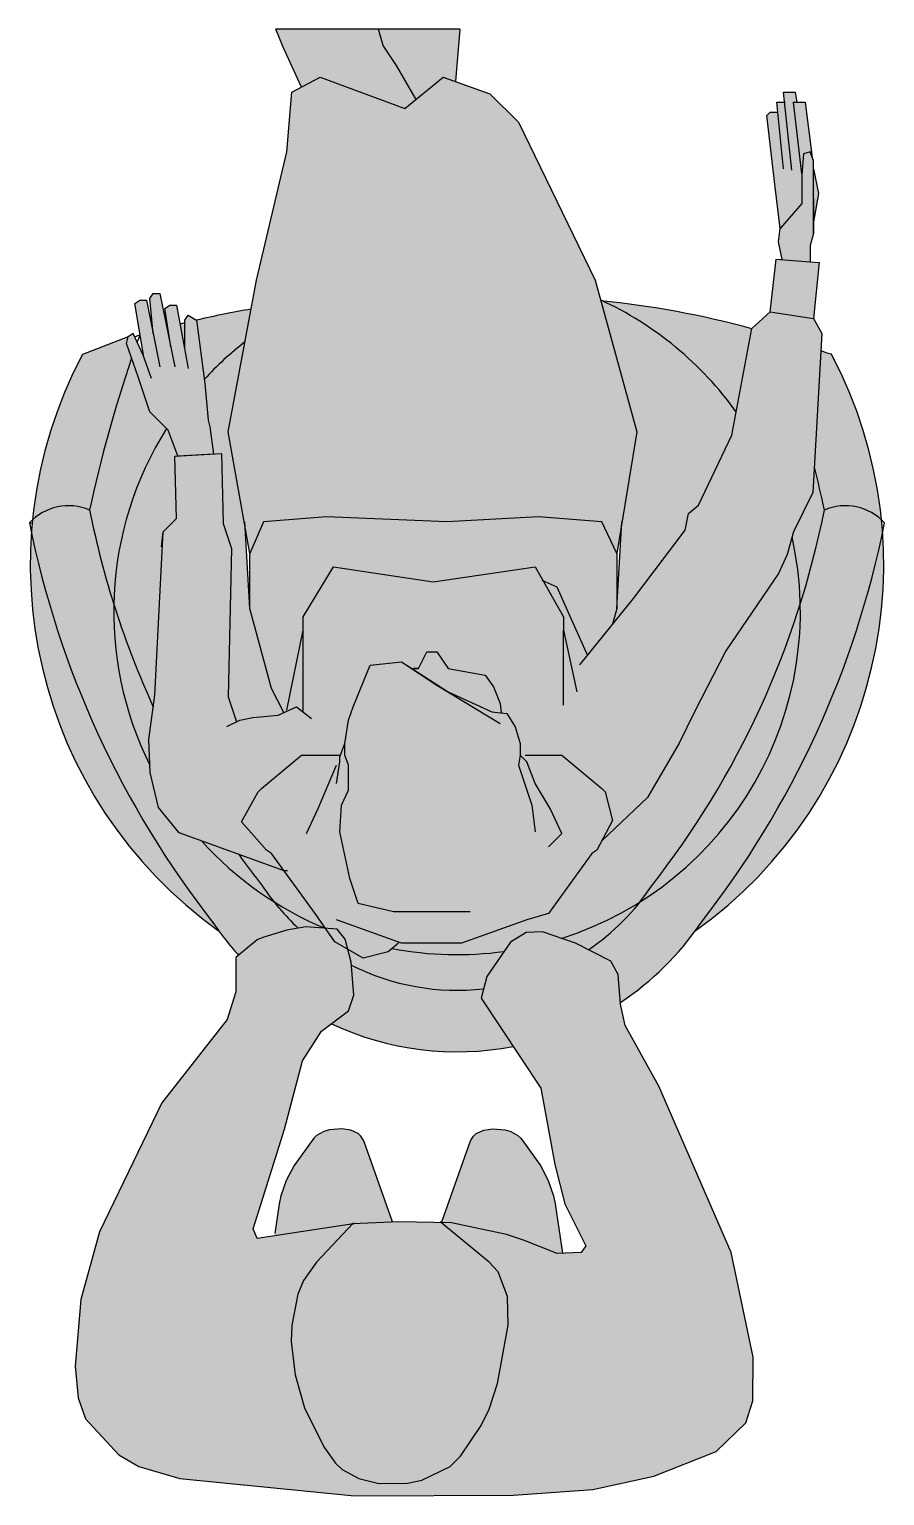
# Model space of a CAD drawing. Header units: millimetres. Extents: x 61345 to 69644, y 9491 to 29385.
# Drawn here: x 64230.1 to 64300.1, y 18828.8 to 18948.9 of the extents above; entities that cross this region are included whole.
import ezdxf

# ---------------------------------------------------------------- set-up
doc = ezdxf.new("R2010")
doc.units = ezdxf.units.MM
doc.layers.add('Plan Archi', color=8, linetype='Continuous')

msp = doc.modelspace()

# ---------------------------------------------------------------- hatches: boundary and pattern name
at = {"layer": 'Plan Archi', "true_color": 0xffffff}
h = msp.add_hatch(color=7, dxfattribs=at)
h.dxf.hatch_style = 1
h.paths.add_polyline_path([(64246.42, 18915.97), (64248.19, 18906.01), (64249.29, 18908.6), (64254.47, 18909.01), (64264.3, 18908.6), (64271.8, 18909.01), (64276.99, 18908.6), (64278.22, 18906.01), (64279.85, 18915.97), (64276.44, 18928.39), (64270.16, 18941.35), (64267.84, 18943.67), (64264.02, 18945.04), (64260.88, 18942.45), (64253.93, 18945.04), (64251.61, 18943.81), (64251.2, 18938.9), (64248.74, 18928.39)])
h.paths.add_polyline_path([(64264.02, 18945.04), (64265.03, 18944.68), (64265.37, 18948.95), (64258.72, 18948.95), (64259.11, 18947.63), (64260.2, 18945.99), (64261.81, 18943.21)])
h.paths.add_polyline_path([(64260.88, 18942.45), (64261.81, 18943.21), (64260.2, 18945.99), (64259.11, 18947.63), (64258.72, 18948.95), (64250.32, 18948.95), (64250.92, 18947.49), (64252.42, 18944.24), (64253.93, 18945.04)])
h.paths.add_polyline_path([(64290.77, 18925.8), (64294.32, 18925.25), (64294.77, 18929.84), (64294.05, 18929.89), (64291.25, 18930.12)])
h.paths.add_polyline_path([(64294.32, 18932.21), (64294.32, 18935.08), (64294.32, 18935.21), (64294.32, 18938.21), (64294.05, 18938.9), (64293.5, 18938.76), (64293.36, 18936.99), (64293.36, 18934.67), (64291.59, 18932.62), (64291.45, 18931.53), (64291.74, 18930.08), (64294.05, 18929.89), (64294.05, 18931.25)])
h = msp.add_hatch(color=7, dxfattribs=at)
h.dxf.hatch_style = 1
h.paths.add_polyline_path([(64291.18, 18936.03), (64291.59, 18932.62), (64293.36, 18934.67), (64293.36, 18936.99), (64293.5, 18938.76), (64294.05, 18938.9), (64294.22, 18938.46), (64293.64, 18942.99), (64293.23, 18942.99), (64292.95, 18942.99), (64292.82, 18943.81), (64292.41, 18943.81), (64291.86, 18943.81), (64291.95, 18942.99), (64291.86, 18942.99), (64291.32, 18942.99), (64291.4, 18942.17), (64290.77, 18942.17), (64290.5, 18941.9)])
h = msp.add_hatch(color=7, dxfattribs=at)
h.dxf.hatch_style = 1
h.paths.add_polyline_path([(64294.32, 18933.17), (64294.73, 18935.49), (64294.32, 18937.53), (64294.32, 18935.21)])
h = msp.add_hatch(color=7, dxfattribs=at)
h.dxf.hatch_style = 1
h.paths.add_polyline_path([(64230.41, 18908.79, -0.292249), (64235.07, 18909.58, -0.028149), (64238.51, 18922), (64238.09, 18923.2), (64238.23, 18923.75), (64234.48, 18922.3, 0.096549)])
h.paths.add_polyline_path([(64245.63, 18875.1, -0.008687), (64245.15, 18875.79, -0.114135), (64230.31, 18907.69, 0.260508)])
h.paths.add_polyline_path([(64287.99, 18917.61), (64289.27, 18924.42, 0.041394), (64277.07, 18926.69, -0.128467)])
h = msp.add_hatch(color=7, dxfattribs=at)
h.dxf.hatch_style = 1
h.paths.add_polyline_path([(64281.05, 18878.75, -0.020541), (64280.13, 18877.48, 0.263343), (64293.23, 18901.86, -0.090174)], flags=17)
h.paths.add_polyline_path([(64278.62, 18908.44), (64278.22, 18901.5), (64277.88, 18900.21), (64279.58, 18902.32), (64283.81, 18907.92), (64284.08, 18909.28), (64284.9, 18909.97), (64287.63, 18915.7), (64287.99, 18917.61, 0.128467), (64277.07, 18926.69, 0.000565), (64276.9, 18926.71), (64279.85, 18915.97)])
h.paths.add_polyline_path([(64248.19, 18906.01), (64248.19, 18901.5), (64247.81, 18908.17), (64246.42, 18915.97), (64247.8, 18923.37, 0.040509), (64244.46, 18920.28), (64244.51, 18919.93), (64244.78, 18916.93), (64244.92, 18916.38), (64245.2, 18914.16), (64242.05, 18913.97), (64242.19, 18908.87), (64241.1, 18907.78), (64240.41, 18894.41), (64239.93, 18890.77), (64240.04, 18888.08), (64240.71, 18885.21), (64242.41, 18883.12), (64251, 18880.02), (64253.52, 18876.53), (64254.38, 18875.31), (64255.32, 18875.24), (64256, 18874.43), (64256.21, 18873.59), (64257.47, 18872.85), (64259.52, 18873.39), (64260.42, 18874.14), (64260.61, 18874.08), (64265.52, 18874.08), (64270.85, 18875.99), (64272.62, 18876.53), (64276.17, 18881.44), (64276.58, 18881.72), (64276.98, 18882.47), (64280.73, 18886.03), (64283.31, 18890.48), (64284.59, 18893.05), (64287.15, 18898.03), (64291.45, 18904.37), (64292.15, 18905.93), (64292.68, 18907.78), (64294.27, 18911), (64295, 18924.02), (64294.32, 18925.25), (64290.77, 18925.8), (64289.27, 18924.43), (64287.63, 18915.7), (64284.9, 18909.97), (64284.08, 18909.28), (64283.81, 18907.92), (64279.58, 18902.32), (64277.88, 18900.21), (64278.22, 18901.5), (64278.22, 18906.01), (64276.99, 18908.6), (64271.8, 18909.01), (64264.3, 18908.6), (64254.47, 18909.01), (64249.29, 18908.6)])
h.paths.add_polyline_path([(64264.43, 18894.68), (64263.48, 18895.23), (64260.61, 18897.14)], flags=16)
h.paths.add_polyline_path([(64237.05, 18901.86, 0.03092), (64240.29, 18893.44), (64240.41, 18894.41), (64241.1, 18907.78), (64242.19, 18908.87), (64242.05, 18913.97), (64242.3, 18913.99), (64241.51, 18916.11), (64241.37, 18916.24, 0.136056)])
h.paths.add_polyline_path([(64245.15, 18875.79, 0.035379), (64247.26, 18873.11), (64248.79, 18874.36), (64249.26, 18874.56), (64251.21, 18875.16), (64252.15, 18875.32, -0.038546), (64250.15, 18877.48, -0.068994), (64244.25, 18882.46), (64242.41, 18883.12), (64240.71, 18885.21), (64240.04, 18888.08), (64240.01, 18888.68, -0.122041), (64237.05, 18901.86, -0.027275), (64235.07, 18909.58, 0.292249), (64230.41, 18908.79, 0.007458), (64230.31, 18907.69, 0.114135)])
h.paths.add_polyline_path([(64235.07, 18909.58, 0.027275), (64237.05, 18901.86, -0.136056), (64241.37, 18916.24), (64240.01, 18917.61), (64239.05, 18920.47), (64238.51, 18922, 0.028149)])
h.paths.add_polyline_path([(64244.46, 18920.28, -0.040509), (64247.8, 18923.37), (64248.3, 18926.03, 0.015204), (64243.82, 18925.13)])
h.paths.add_polyline_path([(64283.31, 18890.48), (64280.73, 18886.03), (64276.98, 18882.47), (64276.58, 18881.72), (64276.17, 18881.44), (64272.62, 18876.53), (64270.85, 18875.99), (64265.52, 18874.08), (64260.61, 18874.08), (64260.42, 18874.14), (64259.84, 18873.66, 0.082095), (64269, 18873.42), (64269.51, 18874.16), (64270.81, 18874.96), (64272.13, 18875.01), (64273.67, 18874.48, 0.063579), (64280.13, 18877.48, 0.020541), (64281.05, 18878.75, 0.090174), (64293.23, 18901.86, 0.049524), (64292.56, 18907.38), (64292.15, 18905.93), (64291.45, 18904.37), (64287.15, 18898.03), (64284.59, 18893.05)], flags=17)
h.paths.add_polyline_path([(64293.23, 18901.86, 0.027275), (64295.21, 18909.58, 0.007853), (64294.39, 18913.08), (64294.27, 18911), (64292.68, 18907.78), (64292.56, 18907.38, -0.049524)])
h.paths.add_polyline_path([(64249.23, 18878.75, 0.020541), (64250.15, 18877.48, 0.04204), (64254.34, 18875.31), (64254.38, 18875.31), (64253.52, 18876.53), (64251, 18880.02), (64247.28, 18881.36, 0.011168)], flags=17)
h.paths.add_polyline_path([(64250.15, 18877.48, -0.020541), (64249.23, 18878.75, -0.011168), (64247.28, 18881.36), (64244.25, 18882.46, 0.068994)], flags=17)
h.paths.add_polyline_path([(64240.01, 18888.68), (64239.93, 18890.77), (64240.29, 18893.44, -0.03092), (64237.05, 18901.86, 0.122041)], flags=17)
h.paths.add_polyline_path([(64267.31, 18870.35), (64267.59, 18871.37), (64269, 18873.42, -0.082095), (64259.84, 18873.66), (64259.52, 18873.39), (64257.47, 18872.85), (64256.21, 18873.59), (64256.47, 18872.53), (64256.49, 18872.3, 0.146984)])
h.paths.add_polyline_path([(64273.67, 18874.48), (64274.83, 18874.08), (64275.89, 18873.54, 0.076097), (64280.13, 18877.48, -0.063579)], flags=16)
h.paths.add_polyline_path([(64256.27, 18868.54), (64254.86, 18867.48, 0.159146), (64269.73, 18865.63), (64267.11, 18869.58), (64267.31, 18870.35, -0.146984), (64256.49, 18872.3), (64256.69, 18869.82)])
h = msp.add_hatch(color=7, dxfattribs=at)
h.dxf.hatch_style = 1
h.paths.add_polyline_path([(64241.51, 18916.11), (64242.3, 18913.99), (64245.2, 18914.16), (64244.92, 18916.38), (64244.78, 18916.93), (64244.51, 18919.93), (64243.83, 18925.11), (64243.14, 18925.52), (64242.87, 18925.11), (64242.87, 18924.9, 0.001369), (64242.47, 18924.8), (64242.19, 18926.34), (64241.64, 18926.34), (64241.23, 18926.07), (64241.71, 18922.95), (64240.82, 18927.3), (64240.28, 18927.3), (64240.01, 18926.89), (64240.28, 18924.02), (64239.73, 18926.75), (64239.19, 18926.75), (64238.78, 18926.48), (64239.5, 18922.13), (64239.46, 18922.25), (64238.64, 18924.02), (64238.23, 18923.75), (64238.09, 18923.2), (64239.05, 18920.47), (64240.01, 18917.61)])
h = msp.add_hatch(color=7, dxfattribs=at)
h.dxf.hatch_style = 1
h.paths.add_polyline_path([(64299.97, 18907.69, -0.114492), (64285.06, 18875.7, -0.007769), (64284.63, 18875.09, 0.260671)])
h.paths.add_polyline_path([(64299.97, 18907.69, 0.007458), (64299.87, 18908.79, 0.292249), (64295.21, 18909.58, -0.027275), (64293.23, 18901.86, -0.263343), (64280.13, 18877.48, -0.076097), (64275.89, 18873.54), (64277.74, 18872.61), (64278.32, 18871.53), (64278.51, 18869.23, 0.096222), (64285.06, 18875.7, 0.114492)])
h.paths.add_polyline_path([(64295.77, 18922.36, -0.047369), (64294.92, 18922.63), (64294.39, 18913.08, -0.007853), (64295.21, 18909.58, -0.292249), (64299.87, 18908.79, 0.096987)])
h.paths.add_polyline_path([(64284.9, 18909.97), (64284.08, 18909.28), (64283.81, 18907.92), (64279.58, 18902.32), (64275.81, 18897.66), (64274.4, 18900.82), (64273.3, 18903.28), (64272.17, 18903.78), (64271.53, 18904.92), (64263.2, 18903.69), (64255.02, 18904.92), (64252.56, 18900.82), (64252.56, 18899.73), (64252.56, 18897.27), (64252.56, 18893.03), (64252.01, 18893.45), (64250.51, 18892.77), (64248.42, 18892.57), (64247.37, 18892.36), (64247.1, 18892.23), (64246.42, 18894.27), (64246.69, 18906.42), (64246.01, 18908.46), (64245.87, 18914.2), (64242.05, 18913.97), (64242.19, 18908.87), (64241.1, 18907.78), (64240.41, 18894.41), (64239.93, 18890.77), (64240.04, 18888.08), (64240.71, 18885.21), (64242.41, 18883.12), (64251, 18880.02), (64253.52, 18876.53), (64254.38, 18875.31), (64255.32, 18875.24), (64256, 18874.43), (64256.21, 18873.59), (64257.47, 18872.85), (64259.52, 18873.39), (64260.42, 18874.14), (64260.61, 18874.08), (64265.52, 18874.08), (64270.85, 18875.99), (64272.62, 18876.53), (64276.17, 18881.44), (64276.58, 18881.72), (64276.98, 18882.47), (64280.73, 18886.03), (64283.31, 18890.48), (64284.59, 18893.05), (64287.15, 18898.03), (64291.45, 18904.37), (64292.15, 18905.93), (64292.68, 18907.78), (64294.27, 18911), (64295, 18924.02), (64294.32, 18925.25), (64290.77, 18925.8), (64289.27, 18924.43), (64287.63, 18915.7)])
h.paths.add_polyline_path([(64264.43, 18894.68), (64263.48, 18895.23), (64264.21, 18894.79)], flags=16)
h = msp.add_hatch(color=7, dxfattribs=at)
h.dxf.hatch_style = 1
h.paths.add_polyline_path([(64252.15, 18875.32), (64252.77, 18875.43), (64254.34, 18875.31, -0.04204), (64250.15, 18877.48, 0.038546)])
h = msp.add_hatch(color=7, dxfattribs=at)
h.dxf.hatch_style = 1
h.paths.add_polyline_path([(64256.67, 18851.1), (64248.79, 18849.9), (64248.47, 18850.7), (64249.26, 18853.21), (64251.02, 18858.86), (64252.49, 18864.44), (64254.04, 18866.87), (64256.27, 18868.54), (64256.69, 18869.82), (64256.47, 18872.53), (64256, 18874.43), (64255.32, 18875.24), (64252.77, 18875.43), (64251.21, 18875.16), (64249.26, 18874.56), (64248.79, 18874.36), (64247.03, 18872.92), (64247.03, 18870.1), (64246.32, 18867.83), (64240.98, 18861.02), (64235.89, 18850.44), (64234.36, 18844.89), (64233.88, 18839.45), (64234.13, 18836.84), (64234.74, 18835.13), (64237.47, 18832.18), (64239.09, 18831.22), (64242.45, 18830.23), (64256.75, 18828.83), (64269.77, 18828.87), (64276.27, 18829.35), (64281.25, 18830.43), (64286.35, 18832.46), (64288.78, 18834.81), (64289.36, 18836.59), (64289.37, 18840.18), (64287.58, 18848.75), (64281.65, 18862.37), (64278.9, 18867.35), (64278.53, 18869.09), (64278.32, 18871.53), (64277.74, 18872.61), (64274.83, 18874.08), (64272.13, 18875.01), (64270.81, 18874.96), (64269.51, 18874.16), (64267.59, 18871.37), (64267.11, 18869.58), (64272.01, 18862.21), (64273.16, 18855.96), (64273.96, 18852.73), (64274.74, 18851.21), (64275.68, 18849.31), (64275.31, 18848.75), (64273.35, 18848.68), (64270.57, 18849.76), (64269.18, 18850.22), (64264.68, 18851.18), (64260.38, 18851.26), (64256.59, 18851.1)])
h = msp.add_hatch(color=7, dxfattribs=at)
h.dxf.hatch_style = 1
h.paths.add_polyline_path([(64269.33, 18842.79), (64269.26, 18845.16), (64268.51, 18847.16), (64267.78, 18847.95), (64263.84, 18851.19), (64260.38, 18851.26), (64256.7, 18851.1), (64256.58, 18851.08), (64253.64, 18847.95), (64252.59, 18846.46), (64252.11, 18845.33), (64251.61, 18842.81), (64251.57, 18841.47), (64251.89, 18838.72), (64252.66, 18836.03), (64254.23, 18832.83), (64255.2, 18831.5), (64255.73, 18830.98), (64257.1, 18830.23), (64258.73, 18829.83), (64261.1, 18829.86), (64262.27, 18830.11), (64264.57, 18831.22), (64265.43, 18832.06), (64267.13, 18834.59), (64267.78, 18835.93), (64268.46, 18838.03)])
h.paths.add_polyline_path([(64269.18, 18850.22), (64270.57, 18849.76), (64273.35, 18848.68), (64273.78, 18848.69), (64273.18, 18852.73), (64273.05, 18853.39), (64272.61, 18854.66), (64271.97, 18855.87), (64270.36, 18858.11), (64270.13, 18858.33), (64269.54, 18858.67), (64269.07, 18858.81), (64268.05, 18858.89), (64267.33, 18858.77), (64266.72, 18858.49), (64266.49, 18858.29), (64266.25, 18857.91), (64263.88, 18851.19), (64264.68, 18851.18)])
h.paths.add_polyline_path([(64256.58, 18851.08), (64256.6, 18851.1), (64256.59, 18851.1), (64259.87, 18851.24), (64257.51, 18857.91), (64257.28, 18858.29), (64257.05, 18858.49), (64256.44, 18858.77), (64255.71, 18858.89), (64254.7, 18858.81), (64254.23, 18858.67), (64253.63, 18858.33), (64253.41, 18858.11), (64251.8, 18855.87), (64251.16, 18854.66), (64250.71, 18853.39), (64250.58, 18852.73), (64250.2, 18850.12)])

# ---------------------------------------------------------------- linework, layer by layer
at = {"layer": 'Plan Archi'}
for p, q in [((64265.37, 18948.95, 0), (64250.32, 18948.95, 0)), ((64250.92, 18947.49, 0), (64250.32, 18948.95, 0)), ((64259.11, 18947.63, 0), (64258.72, 18948.95, 0)), ((64265.37, 18948.95, 0), (64265.03, 18944.68, 0)), ((64252.42, 18944.22, 0), (64250.92, 18947.49, 0)), ((64260.2, 18945.99, 0), (64259.11, 18947.63, 0)), ((64261.81, 18943.21, 0), (64260.2, 18945.99, 0)), ((64251.61, 18943.81, 0), (64253.93, 18945.04, 0)), ((64253.93, 18945.04, 0), (64260.88, 18942.45, 0)), ((64260.88, 18942.45, 0), (64264.02, 18945.04, 0)), ((64264.02, 18945.04, 0), (64267.84, 18943.67, 0)), ((64251.2, 18938.9, 0), (64251.61, 18943.81, 0)), ((64267.84, 18943.67, 0), (64270.16, 18941.35, 0)), ((64292.55, 18937.4, 0), (64291.86, 18943.81, 0)), ((64291.86, 18943.81, 0), (64292.41, 18943.81, 0)), ((64292.41, 18943.81, 0), (64292.82, 18943.81, 0)), ((64292.82, 18943.81, 0), (64292.95, 18942.99, 0)), ((64290.5, 18941.9, 0), (64290.77, 18942.17, 0)), ((64290.77, 18942.17, 0), (64291.4, 18942.17, 0)), ((64291.86, 18937.53, 0), (64291.32, 18942.99, 0)), ((64291.32, 18942.99, 0), (64291.86, 18942.99, 0)), ((64291.86, 18942.99, 0), (64292, 18942.99, 0)), ((64293.36, 18937.12, 0), (64292.68, 18942.99, 0)), ((64292.68, 18942.99, 0), (64293.23, 18942.99, 0)), ((64293.23, 18942.99, 0), (64293.64, 18942.99, 0)), ((64293.64, 18942.99, 0), (64294.22, 18938.46, 0)), ((64270.16, 18941.35, 0), (64276.44, 18928.39, 0)), ((64291.18, 18936.03, 0), (64290.5, 18941.9, 0)), ((64248.74, 18928.39, 0), (64251.2, 18938.9, 0)), ((64293.5, 18938.76, 0), (64293.36, 18936.99, 0)), ((64294.05, 18938.9, 0), (64293.5, 18938.76, 0)), ((64294.32, 18938.21, 0), (64294.05, 18938.9, 0)), ((64294.32, 18935.21, 0), (64294.32, 18938.21, 0)), ((64294.32, 18937.53, 0), (64294.73, 18935.49, 0)), ((64293.36, 18937.12, 0), (64293.36, 18937.12, 0)), ((64293.36, 18936.99, 0), (64293.36, 18934.67, 0)), ((64291.59, 18932.62, 0), (64291.18, 18936.03, 0)), ((64294.73, 18935.49, 0), (64294.32, 18933.17, 0)), ((64294.32, 18932.21, 0), (64294.32, 18935.21, 0)), ((64294.32, 18935.08, 0), (64294.32, 18932.21, 0)), ((64293.36, 18934.67, 0), (64291.59, 18932.62, 0)), ((64291.45, 18931.53, 0), (64291.59, 18932.62, 0)), ((64291.74, 18930.08, 0), (64291.45, 18931.53, 0)), ((64294.32, 18932.21, 0), (64294.05, 18931.25, 0)), ((64294.05, 18931.25, 0), (64294.05, 18929.89, 0)), ((64290.77, 18925.8, 0), (64291.25, 18930.12, 0)), ((64291.25, 18930.12, 0), (64294.05, 18929.89, 0)), ((64294.05, 18929.89, 0), (64294.77, 18929.84, 0)), ((64294.77, 18929.84, 0), (64294.32, 18925.25, 0)), ((64246.42, 18915.97, 0), (64248.74, 18928.39, 0)), ((64276.44, 18928.39, 0), (64279.85, 18915.97, 0)), ((64238.78, 18926.48, 0), (64239.19, 18926.75, 0)), ((64239.19, 18926.75, 0), (64239.73, 18926.75, 0)), ((64239.73, 18926.75, 0), (64240.82, 18921.29, 0)), ((64240.01, 18926.89, 0), (64240.28, 18927.3, 0)), ((64240.28, 18924.02, 0), (64240.01, 18926.89, 0)), ((64240.28, 18927.3, 0), (64240.82, 18927.3, 0)), ((64240.82, 18927.3, 0), (64242.05, 18921.29, 0)), ((64239.5, 18922.13, 0), (64238.78, 18926.48, 0)), ((64241.23, 18926.07, 0), (64241.64, 18926.34, 0)), ((64241.71, 18922.95, 0), (64241.23, 18926.07, 0)), ((64241.64, 18926.34, 0), (64242.19, 18926.34, 0)), ((64242.19, 18926.34, 0), (64243.14, 18921.16, 0)), ((64242.87, 18925.11, 0), (64243.14, 18925.52, 0)), ((64243.14, 18925.52, 0), (64243.83, 18925.11, 0)), ((64289.27, 18924.43, 0), (64290.77, 18925.8, 0)), ((64290.77, 18925.8, 0), (64294.32, 18925.25, 0)), ((64242.87, 18922.79, 0), (64242.87, 18925.11, 0)), ((64243.83, 18925.11, 0), (64244.51, 18919.93, 0)), ((64287.63, 18915.7, 0), (64289.27, 18924.43, 0)), ((64294.32, 18925.25, 0), (64295, 18924.02, 0)), ((64238.23, 18923.75, 0), (64234.48, 18922.3, 0)), ((64238.09, 18923.2, 0), (64238.23, 18923.75, 0)), ((64239.05, 18920.47, 0), (64238.09, 18923.2, 0)), ((64238.64, 18924.02, 0), (64238.23, 18923.75, 0)), ((64239.46, 18922.25, 0), (64238.64, 18924.02, 0)), ((64295, 18924.02, 0), (64294.27, 18911, 0)), ((64240.14, 18920.34, 0), (64239.46, 18922.25, 0)), ((64240.01, 18917.61, 0), (64239.05, 18920.47, 0)), ((64244.51, 18919.93, 0), (64244.78, 18916.93, 0)), ((64241.51, 18916.11, 0), (64240.01, 18917.61, 0)), ((64244.78, 18916.93, 0), (64244.92, 18916.38, 0)), ((64242.33, 18913.92, 0), (64241.51, 18916.11, 0)), ((64244.92, 18916.38, 0), (64245.2, 18914.16, 0)), ((64248.19, 18906.01, 0), (64246.42, 18915.97, 0)), ((64279.85, 18915.97, 0), (64278.22, 18906.01, 0)), ((64284.9, 18909.97, 0), (64287.63, 18915.7, 0)), ((64242.05, 18913.97, 0), (64245.87, 18914.2, 0)), ((64242.19, 18908.87, 0), (64242.05, 18913.97, 0)), ((64245.2, 18914.16, 0), (64242.3, 18913.99, 0)), ((64245.87, 18914.2, 0), (64246.01, 18908.46, 0)), ((64294.27, 18911, 0), (64292.68, 18907.78, 0)), ((64284.08, 18909.28, 0), (64284.9, 18909.97, 0)), ((64241.1, 18907.78, 0), (64242.19, 18908.87, 0)), ((64248.19, 18901.5, 0), (64247.78, 18908.6, 0)), ((64249.29, 18908.6, 0), (64248.19, 18906.01, 0)), ((64254.47, 18909.01, 0), (64249.29, 18908.6, 0)), ((64264.3, 18908.6, 0), (64254.47, 18909.01, 0)), ((64271.8, 18909.01, 0), (64264.3, 18908.6, 0)), ((64276.99, 18908.6, 0), (64271.8, 18909.01, 0)), ((64278.22, 18906.01, 0), (64276.99, 18908.6, 0)), ((64278.22, 18901.5, 0), (64278.63, 18908.6, 0)), ((64283.81, 18907.92, 0), (64284.08, 18909.28, 0)), ((64240.41, 18894.41, 0), (64241.1, 18907.78, 0)), ((64240.96, 18906.55, 0), (64241.1, 18907.78, 0)), ((64246.01, 18908.46, 0), (64246.69, 18906.42, 0)), ((64279.58, 18902.32, 0), (64283.81, 18907.92, 0)), ((64292.68, 18907.78, 0), (64292.15, 18905.93, 0)), ((64246.69, 18906.42, 0), (64246.42, 18894.27, 0)), ((64248.19, 18901.5, 0), (64248.19, 18906.01, 0)), ((64252.56, 18900.82, 0), (64255.02, 18904.92, 0)), ((64255.02, 18904.92, 0), (64263.2, 18903.69, 0)), ((64263.2, 18903.69, 0), (64271.53, 18904.92, 0)), ((64271.53, 18904.92, 0), (64273.85, 18900.82, 0)), ((64278.22, 18906.01, 0), (64278.22, 18901.5, 0)), ((64292.15, 18905.93, 0), (64291.45, 18904.37, 0)), ((64272.08, 18903.82, 0), (64273.3, 18903.28, 0)), ((64291.45, 18904.37, 0), (64287.15, 18898.03, 0)), ((64273.3, 18903.28, 0), (64274.4, 18900.82, 0)), ((64249.97, 18894.95, 0), (64248.19, 18901.5, 0)), ((64275.2, 18896.9, 0), (64279.58, 18902.32, 0)), ((64278.22, 18901.5, 0), (64277.88, 18900.21, 0)), ((64252.56, 18899.73, 0), (64252.56, 18900.82, 0)), ((64273.85, 18900.82, 0), (64273.85, 18899.73, 0)), ((64274.4, 18900.82, 0), (64275.81, 18897.66, 0)), ((64251.2, 18893.18, 0), (64252.56, 18899.73, 0)), ((64252.56, 18897.27, 0), (64252.56, 18899.73, 0)), ((64273.85, 18897.27, 0), (64273.85, 18899.73, 0)), ((64273.85, 18899.73, 0), (64274.94, 18894.68, 0)), ((64261.98, 18896.59, 0), (64262.66, 18897.96, 0)), ((64262.66, 18897.96, 0), (64263.48, 18897.96, 0)), ((64263.48, 18897.96, 0), (64264.43, 18896.59, 0)), ((64287.15, 18898.03, 0), (64284.59, 18893.05, 0)), ((64252.56, 18893.04, 0), (64252.56, 18897.27, 0)), ((64256.65, 18893.45, 0), (64258.02, 18896.87, 0)), ((64258.02, 18896.87, 0), (64260.61, 18897.14, 0)), ((64260.61, 18897.14, 0), (64264.43, 18894.68, 0)), ((64260.61, 18897.14, 0), (64263.48, 18895.23, 0)), ((64261.98, 18896.59, 0), (64261.57, 18896.59, 0)), ((64261.57, 18896.59, 0), (64261.57, 18896.59, 0)), ((64261.57, 18896.59, 0), (64261.98, 18896.59, 0)), ((64264.43, 18896.59, 0), (64267.44, 18896.05, 0)), ((64273.85, 18893.59, 0), (64273.85, 18897.27, 0)), ((64267.44, 18896.05, 0), (64268.12, 18895.09, 0)), ((64239.93, 18890.77, 0), (64240.41, 18894.41, 0)), ((64246.42, 18894.27, 0), (64247.1, 18892.23, 0)), ((64250.98, 18892.98, 0), (64249.97, 18894.95, 0)), ((64263.48, 18895.23, 0), (64264.43, 18894.68, 0)), ((64263.48, 18895.23, 0), (64268.66, 18892.09, 0)), ((64264.43, 18894.68, 0), (64267.98, 18893.04, 0)), ((64268.12, 18895.09, 0), (64268.66, 18893.73, 0)), ((64250.51, 18892.77, 0), (64252.01, 18893.45, 0)), ((64252.01, 18893.45, 0), (64253.24, 18892.5, 0)), ((64256.25, 18892.36, 0), (64256.65, 18893.45, 0)), ((64267.98, 18893.04, 0), (64269.21, 18892.91, 0)), ((64268.66, 18893.73, 0), (64268.75, 18892.96, 0)), ((64269.21, 18892.91, 0), (64269.89, 18891.82, 0)), ((64284.59, 18893.05, 0), (64283.31, 18890.48, 0)), ((64246.29, 18891.84, 0), (64247.37, 18892.36, 0)), ((64247.37, 18892.36, 0), (64248.42, 18892.57, 0)), ((64248.42, 18892.57, 0), (64250.51, 18892.77, 0)), ((64255.97, 18890.45, 0), (64256.25, 18892.36, 0)), ((64269.89, 18891.82, 0), (64270.3, 18890.45, 0)), ((64240.04, 18888.08, 0), (64239.93, 18890.77, 0)), ((64249.15, 18886.77, 0), (64252.42, 18889.5, 0)), ((64252.42, 18889.5, 0), (64255.56, 18889.5, 0)), ((64255.56, 18889.36, 0), (64255.97, 18890.45, 0)), ((64255.56, 18888.95, 0), (64255.56, 18889.36, 0)), ((64255.97, 18889.5, 0), (64255.97, 18890.45, 0)), ((64256.25, 18888.68, 0), (64255.97, 18889.5, 0)), ((64270.3, 18889.5, 0), (64270.16, 18888.68, 0)), ((64270.3, 18890.45, 0), (64270.3, 18889.5, 0)), ((64270.85, 18888.95, 0), (64270.3, 18889.5, 0)), ((64270.71, 18889.5, 0), (64273.71, 18889.5, 0)), ((64273.71, 18889.5, 0), (64276.99, 18886.77, 0)), ((64283.31, 18890.48, 0), (64280.73, 18886.03, 0)), ((64253.79, 18885.13, 0), (64255.29, 18888.68, 0)), ((64255.29, 18887.18, 0), (64255.56, 18888.95, 0)), ((64256.25, 18886.63, 0), (64256.25, 18888.68, 0)), ((64270.16, 18888.68, 0), (64270.85, 18886.63, 0)), ((64271.53, 18887.18, 0), (64270.85, 18888.95, 0)), ((64240.71, 18885.21, 0), (64240.04, 18888.08, 0)), ((64272.76, 18885.13, 0), (64271.53, 18887.18, 0)), ((64247.51, 18884.04, 0), (64248.88, 18886.49, 0)), ((64248.88, 18886.49, 0), (64249.15, 18886.77, 0)), ((64255.7, 18885.4, 0), (64256.25, 18886.63, 0)), ((64270.85, 18886.63, 0), (64271.26, 18885.4, 0)), ((64280.73, 18886.03, 0), (64276.98, 18882.47, 0)), ((64276.99, 18886.77, 0), (64277.26, 18886.49, 0)), ((64277.26, 18886.49, 0), (64277.87, 18884.15, 0)), ((64242.41, 18883.12, 0), (64240.71, 18885.21, 0)), ((64252.83, 18883.08, 0), (64253.79, 18885.13, 0)), ((64255.56, 18883.22, 0), (64255.7, 18885.4, 0)), ((64271.26, 18885.4, 0), (64271.53, 18883.22, 0)), ((64273.71, 18883.08, 0), (64272.76, 18885.13, 0)), ((64249.56, 18881.72, 0), (64247.51, 18884.04, 0)), ((64277.87, 18884.15, 0), (64276.58, 18881.72, 0)), ((64251, 18880.02, 0), (64242.41, 18883.12, 0)), ((64256.38, 18879.4, 0), (64255.56, 18883.22, 0)), ((64272.62, 18881.99, 0), (64273.71, 18883.08, 0)), ((64249.97, 18881.44, 0), (64249.56, 18881.72, 0)), ((64253.52, 18876.53, 0), (64249.97, 18881.44, 0)), ((64276.17, 18881.44, 0), (64272.62, 18876.53, 0)), ((64276.58, 18881.72, 0), (64276.17, 18881.44, 0)), ((64251.27, 18880.02, 0), (64251, 18880.02, 0)), ((64257.06, 18877.35, 0), (64256.38, 18879.4, 0)), ((64259.93, 18876.67, 0), (64257.06, 18877.35, 0)), ((64255.15, 18874.21, 0), (64253.52, 18876.53, 0)), ((64266.21, 18876.67, 0), (64259.93, 18876.67, 0)), ((64272.62, 18876.53, 0), (64270.85, 18875.99, 0)), ((64251.21, 18875.16, -78.14), (64249.26, 18874.56, -78.14)), ((64252.77, 18875.43, -78.14), (64251.21, 18875.16, -78.14)), ((64255.32, 18875.24, -78.14), (64252.77, 18875.43, -78.14)), ((64260.61, 18874.08, 0), (64255.29, 18875.99, 0)), ((64256, 18874.43, -78.14), (64255.32, 18875.24, -78.14)), ((64270.85, 18875.99, 0), (64265.52, 18874.08, 0)), ((64270.81, 18874.96, -78.14), (64269.51, 18874.16, -78.14)), ((64272.13, 18875.01, -78.14), (64270.81, 18874.96, -78.14)), ((64274.83, 18874.08, -78.14), (64272.13, 18875.01, -78.14)), ((64248.79, 18874.36, -78.14), (64247.03, 18872.92, -78.14)), ((64249.26, 18874.56, -78.14), (64248.79, 18874.36, -78.14)), ((64257.47, 18872.85, 0), (64255.15, 18874.21, 0)), ((64256.47, 18872.53, -78.14), (64256, 18874.43, -78.14)), ((64260.34, 18874.08, 0), (64259.52, 18873.39, 0)), ((64265.52, 18874.08, 0), (64260.61, 18874.08, 0)), ((64269.51, 18874.16, -78.14), (64267.59, 18871.37, -78.14)), ((64277.74, 18872.61, -78.14), (64274.83, 18874.08, -78.14)), ((64247.03, 18872.92, -78.14), (64247.03, 18870.1, -78.14)), ((64256.69, 18869.82, -78.14), (64256.47, 18872.53, -78.14)), ((64259.52, 18873.39, 0), (64257.47, 18872.85, 0)), ((64278.32, 18871.53, -78.14), (64277.74, 18872.61, -78.14)), ((64267.59, 18871.37, -78.14), (64267.11, 18869.58, -78.14)), ((64278.53, 18869.09, -78.14), (64278.32, 18871.53, -78.14)), ((64247.03, 18870.1, -78.14), (64246.32, 18867.83, -78.14)), ((64256.27, 18868.54, -78.14), (64256.69, 18869.82, -78.14)), ((64267.11, 18869.58, -78.14), (64272.01, 18862.21, -78.14)), ((64278.9, 18867.35, -78.14), (64278.53, 18869.09, -78.14)), ((64246.32, 18867.83, -78.14), (64240.98, 18861.02, -78.14)), ((64254.04, 18866.87, -78.14), (64256.27, 18868.54, -78.14)), ((64252.49, 18864.44, -78.14), (64254.04, 18866.87, -78.14)), ((64281.65, 18862.37, -78.14), (64278.9, 18867.35, -78.14)), ((64251.02, 18858.86, -78.14), (64252.49, 18864.44, -78.14)), ((64272.01, 18862.21, -78.14), (64273.16, 18855.96, -78.14)), ((64287.58, 18848.75, -78.14), (64281.65, 18862.37, -78.14)), ((64240.98, 18861.02, -78.14), (64235.89, 18850.44, -78.14)), ((64249.26, 18853.21, -78.14), (64251.02, 18858.86, -78.14)), ((64253.41, 18858.11, -78.14), (64251.8, 18855.87, -78.14)), ((64253.63, 18858.33, -78.14), (64253.41, 18858.11, -78.14)), ((64254.23, 18858.67, -78.14), (64253.63, 18858.33, -78.14)), ((64254.7, 18858.81, -78.14), (64254.23, 18858.67, -78.14)), ((64255.71, 18858.89, -78.14), (64254.7, 18858.81, -78.14)), ((64256.44, 18858.77, -78.14), (64255.71, 18858.89, -78.14)), ((64257.05, 18858.49, -78.14), (64256.44, 18858.77, -78.14)), ((64257.28, 18858.29, -78.14), (64257.05, 18858.49, -78.14)), ((64257.51, 18857.91, -78.14), (64257.28, 18858.29, -78.14)), ((64266.25, 18857.91, -78.14), (64266.49, 18858.29, -78.14)), ((64266.49, 18858.29, -78.14), (64266.72, 18858.49, -78.14)), ((64266.72, 18858.49, -78.14), (64267.33, 18858.77, -78.14)), ((64267.33, 18858.77, -78.14), (64268.05, 18858.89, -78.14)), ((64268.05, 18858.89, -78.14), (64269.07, 18858.81, -78.14)), ((64269.07, 18858.81, -78.14), (64269.54, 18858.67, -78.14)), ((64269.54, 18858.67, -78.14), (64270.13, 18858.33, -78.14)), ((64270.13, 18858.33, -78.14), (64270.36, 18858.11, -78.14)), ((64270.36, 18858.11, -78.14), (64271.97, 18855.87, -78.14)), ((64259.86, 18851.26, -78.14), (64257.51, 18857.91, -78.14)), ((64263.9, 18851.26, -78.14), (64266.25, 18857.91, -78.14)), ((64251.8, 18855.87, -78.14), (64251.16, 18854.66, -78.14)), ((64271.97, 18855.87, -78.14), (64272.61, 18854.66, -78.14)), ((64273.16, 18855.96, -78.14), (64273.96, 18852.73, -78.14)), ((64251.16, 18854.66, -78.14), (64250.71, 18853.39, -78.14)), ((64272.61, 18854.66, -78.14), (64273.05, 18853.39, -78.14)), ((64250.71, 18853.39, -78.14), (64250.58, 18852.73, -78.14)), ((64273.05, 18853.39, -78.14), (64273.18, 18852.73, -78.14)), ((64248.47, 18850.7, -78.14), (64249.26, 18853.21, -78.14)), ((64250.58, 18852.73, -78.14), (64250.22, 18850.3, -78.14)), ((64273.18, 18852.73, -78.14), (64273.78, 18848.69, -78.14)), ((64273.96, 18852.73, -78.14), (64274.74, 18851.21, -78.14)), ((64256.67, 18851.1, -78.14), (64248.79, 18849.9, -78.14)), ((64256.67, 18851.18, -78.14), (64253.64, 18847.95, -78.14)), ((64260.38, 18851.26, -78.14), (64256.59, 18851.1, -78.14)), ((64256.59, 18851.1, -78.14), (64256.67, 18851.1, -78.14)), ((64264.68, 18851.18, -78.14), (64260.38, 18851.26, -78.14)), ((64267.78, 18847.95, -78.14), (64263.76, 18851.26, -78.14)), ((64269.18, 18850.22, -78.14), (64264.68, 18851.18, -78.14)), ((64274.74, 18851.21, -78.14), (64275.68, 18849.31, -78.14)), ((64235.89, 18850.44, -78.14), (64234.36, 18844.89, -78.14)), ((64248.79, 18849.9, -78.14), (64248.47, 18850.7, -78.14)), ((64270.57, 18849.76, -78.14), (64269.18, 18850.22, -78.14)), ((64273.35, 18848.68, -78.14), (64270.57, 18849.76, -78.14)), ((64275.31, 18848.75, -78.14), (64273.35, 18848.68, -78.14)), ((64275.68, 18849.31, -78.14), (64275.31, 18848.75, -78.14)), ((64289.37, 18840.18, -78.14), (64287.58, 18848.75, -78.14)), ((64253.64, 18847.95, -78.14), (64252.59, 18846.46, -78.14)), ((64268.51, 18847.16, -78.14), (64267.78, 18847.95, -78.14)), ((64252.59, 18846.46, -78.14), (64252.11, 18845.33, -78.14)), ((64269.26, 18845.16, -78.14), (64268.51, 18847.16, -78.14)), ((64234.36, 18844.89, -78.14), (64233.88, 18839.45, -78.14)), ((64252.11, 18845.33, -78.14), (64251.61, 18842.81, -78.14)), ((64269.33, 18842.79, -78.14), (64269.26, 18845.16, -78.14)), ((64251.61, 18842.81, -78.14), (64251.57, 18841.47, -78.14)), ((64268.46, 18838.03, -78.14), (64269.33, 18842.79, -78.14)), ((64251.57, 18841.47, -78.14), (64251.89, 18838.72, -78.14)), ((64289.36, 18836.59, -78.14), (64289.37, 18840.18, -78.14)), ((64233.88, 18839.45, -78.14), (64234.13, 18836.84, -78.14)), ((64251.89, 18838.72, -78.14), (64252.66, 18836.03, -78.14)), ((64267.78, 18835.93, -78.14), (64268.46, 18838.03, -78.14)), ((64234.13, 18836.84, -78.14), (64234.74, 18835.13, -78.14)), ((64288.78, 18834.81, -78.14), (64289.36, 18836.59, -78.14)), ((64252.66, 18836.03, -78.14), (64254.23, 18832.83, -78.14)), ((64267.13, 18834.59, -78.14), (64267.78, 18835.93, -78.14)), ((64234.74, 18835.13, -78.14), (64237.47, 18832.18, -78.14)), ((64265.43, 18832.06, -78.14), (64267.13, 18834.59, -78.14)), ((64286.35, 18832.46, -78.14), (64288.78, 18834.81, -78.14)), ((64237.47, 18832.18, -78.14), (64239.09, 18831.22, -78.14)), ((64254.23, 18832.83, -78.14), (64255.2, 18831.5, -78.14)), ((64264.57, 18831.22, -78.14), (64265.43, 18832.06, -78.14)), ((64281.25, 18830.43, -78.14), (64286.35, 18832.46, -78.14)), ((64239.09, 18831.22, -78.14), (64242.45, 18830.23, -78.14)), ((64255.2, 18831.5, -78.14), (64255.73, 18830.98, -78.14)), ((64255.73, 18830.98, -78.14), (64257.1, 18830.23, -78.14)), ((64262.27, 18830.11, -78.14), (64264.57, 18831.22, -78.14)), ((64242.45, 18830.23, -78.14), (64256.75, 18828.83, -78.14)), ((64257.1, 18830.23, -78.14), (64258.73, 18829.83, -78.14)), ((64258.73, 18829.83, -78.14), (64261.1, 18829.86, -78.14)), ((64261.1, 18829.86, -78.14), (64262.27, 18830.11, -78.14)), ((64269.77, 18828.87, -78.14), (64276.27, 18829.35, -78.14)), ((64276.27, 18829.35, -78.14), (64281.25, 18830.43, -78.14)), ((64256.75, 18828.83, -78.14), (64269.77, 18828.87, -78.14))]:
    msp.add_line(p, q, dxfattribs=at)
at = {"layer": 'Plan Archi', "extrusion": (0.092199, 0.995741, 0)}
msp.add_line((64230.14, 18908.52, 0.02), (64230.38, 18908.5, 0.07), dxfattribs=at)
at = {"layer": 'Plan Archi'}
for centre, radius, start, end in [((64265.14, 18901.25, 0), 28.1, 35.5913, 65.2963), ((64269.45, 18852.02, 0.02), 75.06, 74.6932, 84.304), ((64260.83, 18852.02, 0.02), 75.06, 99.6082, 103.1074), ((64260.83, 18852.02, 0.02), 75.06, 103.8404, 104.1542), ((64260.83, 18852.02, 0.02), 75.06, 106.7407, 107.0976), ((64347.08, 18885.23, 0.02), 114.63, 160.2871, 160.5932), ((64265.14, 18901.25, 0), 28.1, 128.1005, 137.3795), ((64267.12, 18905.1, 0), 36.9, 152.2084, 234.3826), ((64347.08, 18885.23, 0.02), 114.63, 161.2862, 167.7358), ((64263.16, 18905.1, 0.07), 36.9, 305.5824, 27.8909), ((64296.75, 18926.97, 0.02), 4.71, 247.1338, 257.9818), ((64265.14, 18901.25, 0), 28.1, 147.7641, 206.5878), ((64183.2, 18885.23, 0.02), 114.63, 12.2642, 14.064), ((64233.36, 18905.53, 0.02), 4.39, 67.0168, 137.0393), ((64296.92, 18905.53, 0.02), 4.39, 42.9607, 112.9832), ((64306.69, 18923.82, 0.02), 78.06, 191.2959, 218.0475), ((64306.69, 18923.82, 0.02), 73.02, 191.2453, 204.5788), ((64223.59, 18923.82, 0.02), 73.02, 321.8948, 348.7547), ((64223.59, 18923.82, 0.02), 78.06, 321.9525, 348.7041), ((64265.14, 18901.25, 0), 28.1, 287.6788, 12.5851), ((64265.14, 18901.25, 0), 28.1, 221.9822, 247.5117), ((64306.69, 18923.82, 0), 73.02, 215.5458, 218.1052), ((64265.14, 18889.34, 0), 19.11, 213.6344, 227.1711), ((64265.14, 18889.34, 0.02), 19.11, 304.2519, 326.3656), ((64265.14, 18889.33, 0), 24.14, 213.921, 222.2149), ((64265.14, 18889.33, 0.02), 24.14, 303.6564, 325.6411), ((64265.14, 18901.25, 0), 28.1, 259.1255, 277.8981), ((64265.14, 18889.34, 0), 19.11, 243.0859, 276.5325), ((64265.14, 18889.33, 0), 24.14, 244.8088, 280.9791)]:
    msp.add_arc(centre, radius, start, end, dxfattribs=at)

doc.saveas('drawing.dxf')
